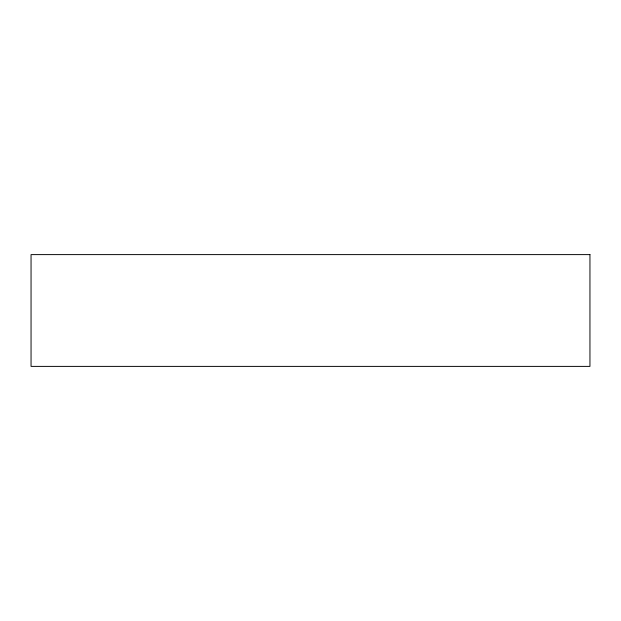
<?xml version="1.0" encoding="UTF-8"?>
<svg xmlns="http://www.w3.org/2000/svg" width="621" height="621" viewBox="0 0 621 621"><rect width="100%" height="100%" fill="white"/><g stroke="black" fill="none" stroke-linecap="round" stroke-linejoin="round"><path stroke-width="0.93" d="M589.95 254.61L31.05 254.61L31.05 366.39L589.95 366.39L589.95 254.61"/></g></svg>
